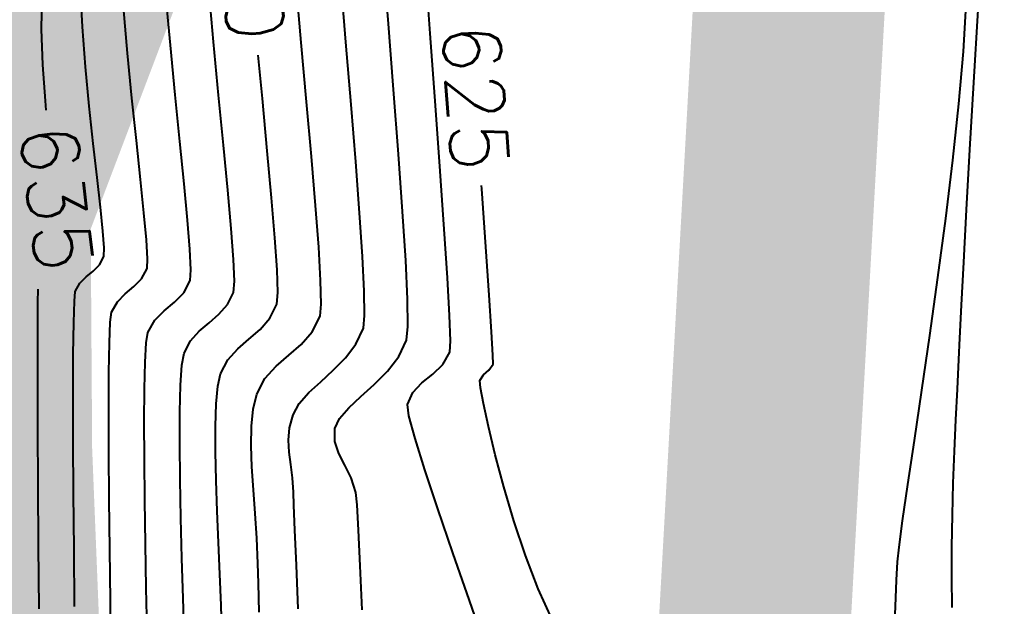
# Model space of a CAD drawing. Header units: feet. Extents: x 26064 to 27719, y 16802 to 28989.
# Drawn here: x 27530.56 to 27571.36, y 17894.73 to 17919.21 of the extents above; entities that cross this region are included whole.
import ezdxf

# ---------------------------------------------------------------- set-up
doc = ezdxf.new("R2010")
doc.units = ezdxf.units.FT
doc.header["$LTSCALE"] = 50
doc.header["$MEASUREMENT"] = 0
doc.linetypes.add('HIDDEN', pattern=[0.375, 0.25, -0.125])
doc.linetypes.add('HIDN25', pattern=[0.0938, 0.0625, -0.0313])
for name, color, linetype in [('CONT-MJR', 160, 'HIDDEN'), ('CONT-MNR', 55, 'HIDN25'), ('SILT FENCE', 200, 'Continuous'), ('SILT_FENCE', 1, 'HIDDEN'), ('WATER', 5, 'Continuous')]:
    doc.layers.add(name, color=color, linetype=linetype)
doc.styles.add('l60', font='simplex', dxfattribs={"height": 2.4})

msp = doc.modelspace()

# ---------------------------------------------------------------- linework, layer by layer
at = {"layer": 'CONT-MJR', "color": 7, "extrusion": (0.999867, -0.016328, 0)}
msp.add_line((27531.4759, 17918.81448, 635), (27531.49897, 17920.22765, 635), dxfattribs=at)
at = {"layer": 'CONT-MJR', "color": 7}
for p, q in [((27570.04226, 17919.82289, 625), (27569.92844, 17917.87372, 625)), ((27531.52989, 17917.32694, 635), (27531.4759, 17918.81448, 635)), ((27540.69191, 17915.91707, 630), (27540.52181, 17917.72883, 630)), ((27531.63957, 17915.82452, 635), (27531.52989, 17917.32694, 635)), ((27540.89712, 17913.73286, 630), (27540.69191, 17915.91707, 630)), ((27541.07528, 17911.77579, 630), (27540.89712, 17913.73286, 630)), ((27549.84926, 17912.1549, 625), (27549.83996, 17912.2894, 625)), ((27550.01644, 17909.72995, 625), (27549.84926, 17912.1549, 625)), ((27569.19068, 17910.90647, 625), (27568.86682, 17908.44703, 625)), ((27541.30607, 17908.76587, 630), (27541.21529, 17910.10155, 630)), ((27550.15305, 17907.72092, 625), (27550.01644, 17909.72995, 625)), ((27531.32719, 17907.41462, 635), (27531.33784, 17907.96651, 635)), ((27550.25337, 17906.19246, 625), (27550.15305, 17907.72092, 625)), ((27540.59847, 17906.28936, 630), (27541.00473, 17906.75155, 630)), ((27531.31745, 17904.23945, 635), (27531.31832, 17906.02334, 635)), ((27550.31167, 17905.20922, 625), (27550.25337, 17906.19246, 625)), ((27539.66442, 17905.48408, 630), (27540.13296, 17905.88677, 630)), ((27549.91251, 17904.39463, 625), (27550.1454, 17904.58705, 625)), ((27549.91873, 17903.19597, 625), (27549.79671, 17903.85552, 625)), ((27538.73317, 17902.25243, 630), (27538.76159, 17903.1792, 630)), ((27550.41015, 17901.06195, 625), (27550.12537, 17902.2418, 625)), ((27550.76655, 17899.72536, 625), (27550.41015, 17901.06195, 625)), ((27538.921, 17896.07718, 630), (27538.86386, 17897.39908, 630)), ((27567.24256, 17897.21245, 625), (27567.17663, 17896.58847, 625)), ((27552.2005, 17895.46455, 625), (27551.66822, 17896.85772, 625))]:
    msp.add_line(p, q, dxfattribs=at)
at = {"layer": 'CONT-MJR', "color": 7, "extrusion": (0.996206, -0.087025, 0)}
msp.add_line((27569.92844, 17917.87372, 625), (27569.73773, 17915.69068, 625), dxfattribs=at)
at = {"layer": 'CONT-MJR', "color": 7, "extrusion": (0.995159, 0.098276, 0)}
msp.add_line((27531.67806, 17915.43475, 635), (27531.63957, 17915.82452, 635), dxfattribs=at)
at = {"layer": 'CONT-MJR', "color": 7, "extrusion": (0.99431, -0.106521, 0)}
msp.add_line((27569.73773, 17915.69068, 625), (27569.4864, 17913.34464, 625), dxfattribs=at)
at = {"layer": 'CONT-MJR', "color": 7, "extrusion": (0.992725, -0.120405, 0)}
msp.add_line((27569.4864, 17913.34464, 625), (27569.19068, 17910.90647, 625), dxfattribs=at)
at = {"layer": 'CONT-MJR', "color": 7, "extrusion": (0.996521, 0.08334, 0)}
msp.add_line((27541.21529, 17910.10155, 630), (27541.07528, 17911.77579, 630), dxfattribs=at)
at = {"layer": 'CONT-MJR', "color": 7, "extrusion": (0.999477, 0.032328, 0)}
msp.add_line((27541.33652, 17907.82445, 630), (27541.30607, 17908.76587, 630), dxfattribs=at)
at = {"layer": 'CONT-MJR', "color": 7, "extrusion": (0.990433, -0.137992, 0)}
msp.add_line((27568.86682, 17908.44703, 625), (27568.53107, 17906.03719, 625), dxfattribs=at)
at = {"layer": 'CONT-MJR', "color": 7, "extrusion": (0.996542, -0.083091, 0)}
msp.add_line((27541.29555, 17907.33301, 630), (27541.33652, 17907.82445, 630), dxfattribs=at)
at = {"layer": 'CONT-MJR', "color": 7, "extrusion": (0.99998, -0.006376, 0)}
msp.add_line((27531.31832, 17906.02334, 635), (27531.32719, 17907.41462, 635), dxfattribs=at)
at = {"layer": 'CONT-MJR', "color": 7, "extrusion": (0.894375, -0.447319, 0)}
msp.add_line((27541.00473, 17906.75155, 630), (27541.29555, 17907.33301, 630), dxfattribs=at)
at = {"layer": 'CONT-MJR', "color": 7, "extrusion": (0.654149, -0.756366, 0)}
msp.add_line((27540.13296, 17905.88677, 630), (27540.59847, 17906.28936, 630), dxfattribs=at)
at = {"layer": 'CONT-MJR', "color": 7, "extrusion": (0.989685, -0.143261, 0)}
msp.add_line((27568.53107, 17906.03719, 625), (27568.19968, 17903.74782, 625), dxfattribs=at)
at = {"layer": 'CONT-MJR', "color": 7, "extrusion": (0.743965, -0.668219, 0)}
msp.add_line((27539.24904, 17905.02161, 630), (27539.66442, 17905.48408, 630), dxfattribs=at)
at = {"layer": 'CONT-MJR', "color": 7, "extrusion": (0.9996, 0.028289, 0)}
msp.add_line((27550.32224, 17904.83584, 625), (27550.31167, 17905.20922, 625), dxfattribs=at)
at = {"layer": 'CONT-MJR', "color": 7, "extrusion": (0.885081, -0.465437, 0)}
msp.add_line((27538.94301, 17904.43967, 630), (27539.24904, 17905.02161, 630), dxfattribs=at)
at = {"layer": 'CONT-MJR', "color": 7, "extrusion": (0.815081, -0.579347, 0)}
msp.add_line((27550.1454, 17904.58705, 625), (27550.32224, 17904.83584, 625), dxfattribs=at)
at = {"layer": 'CONT-MJR', "color": 7, "extrusion": (0.976792, -0.214188, 0)}
msp.add_line((27538.82909, 17903.92015, 630), (27538.94301, 17904.43967, 630), dxfattribs=at)
at = {"layer": 'CONT-MJR', "color": 7, "extrusion": (0.856217, -0.516617, 0)}
msp.add_line((27549.76583, 17904.15152, 625), (27549.91251, 17904.39463, 625), dxfattribs=at)
at = {"layer": 'CONT-MJR', "color": 7, "extrusion": (0.999996, 0.002917, 0)}
msp.add_line((27531.32358, 17902.1357, 635), (27531.31745, 17904.23945, 635), dxfattribs=at)
at = {"layer": 'CONT-MJR', "color": 7, "extrusion": (0.994601, 0.103772, 0)}
msp.add_line((27549.79671, 17903.85552, 625), (27549.76583, 17904.15152, 625), dxfattribs=at)
at = {"layer": 'CONT-MJR', "color": 7, "extrusion": (0.995875, -0.090733, 0)}
msp.add_line((27538.76159, 17903.1792, 630), (27538.82909, 17903.92015, 630), dxfattribs=at)
at = {"layer": 'CONT-MJR', "color": 7, "extrusion": (0.989205, -0.146538, 0)}
msp.add_line((27568.19968, 17903.74782, 625), (27567.88888, 17901.6498, 625), dxfattribs=at)
at = {"layer": 'CONT-MJR', "color": 7, "extrusion": (0.977342, 0.211664, 0)}
msp.add_line((27550.12537, 17902.2418, 625), (27549.91873, 17903.19597, 625), dxfattribs=at)
at = {"layer": 'CONT-MJR', "color": 7, "extrusion": (0.999987, 0.005164, 0)}
msp.add_line((27531.33572, 17899.78484, 635), (27531.32358, 17902.1357, 635), dxfattribs=at)
at = {"layer": 'CONT-MJR', "color": 7, "extrusion": (0.999995, 0.003103, 0)}
msp.add_line((27538.73651, 17901.17543, 630), (27538.73317, 17902.25243, 630), dxfattribs=at)
at = {"layer": 'CONT-MJR', "color": 7, "extrusion": (0.989049, -0.14759, 0)}
msp.add_line((27567.88888, 17901.6498, 625), (27567.61493, 17899.81398, 625), dxfattribs=at)
at = {"layer": 'CONT-MJR', "color": 7, "extrusion": (0.999728, 0.023306, 0)}
msp.add_line((27538.76429, 17899.98381, 630), (27538.73651, 17901.17543, 630), dxfattribs=at)
at = {"layer": 'CONT-MJR', "color": 7, "extrusion": (0.999376, 0.035308, 0)}
msp.add_line((27538.80918, 17898.71316, 630), (27538.76429, 17899.98381, 630), dxfattribs=at)
at = {"layer": 'CONT-MJR', "color": 7, "extrusion": (0.999977, 0.006788, 0)}
msp.add_line((27531.35286, 17897.25963, 635), (27531.33572, 17899.78484, 635), dxfattribs=at)
at = {"layer": 'CONT-MJR', "color": 7, "extrusion": (0.958892, 0.28377, 0)}
msp.add_line((27551.18808, 17898.30098, 625), (27550.76655, 17899.72536, 625), dxfattribs=at)
at = {"layer": 'CONT-MJR', "color": 7, "extrusion": (0.989372, -0.145407, 0)}
msp.add_line((27567.61493, 17899.81398, 625), (27567.39408, 17898.31124, 625), dxfattribs=at)
at = {"layer": 'CONT-MJR', "color": 7, "extrusion": (0.999135, 0.041574, 0)}
msp.add_line((27538.86386, 17897.39908, 630), (27538.80918, 17898.71316, 630), dxfattribs=at)
at = {"layer": 'CONT-MJR', "color": 7, "extrusion": (0.948867, 0.315675, 0)}
msp.add_line((27551.66822, 17896.85772, 625), (27551.18808, 17898.30098, 625), dxfattribs=at)
at = {"layer": 'CONT-MJR', "color": 7, "extrusion": (0.990626, -0.136602, 0)}
msp.add_line((27567.39408, 17898.31124, 625), (27567.24256, 17897.21245, 625), dxfattribs=at)
at = {"layer": 'CONT-MJR', "color": 7, "extrusion": (0.999968, 0.008048, 0)}
msp.add_line((27531.37401, 17894.63282, 635), (27531.35286, 17897.25963, 635), dxfattribs=at)
at = {"layer": 'CONT-MJR', "color": 7, "extrusion": (0.9988, -0.048971, 0)}
msp.add_line((27567.17663, 17896.58847, 625), (27567.13927, 17895.82647, 625), dxfattribs=at)
at = {"layer": 'CONT-MJR', "color": 7, "extrusion": (0.999185, 0.040364, 0)}
msp.add_line((27538.97328, 17894.78304, 630), (27538.921, 17896.07718, 630), dxfattribs=at)
at = {"layer": 'CONT-MJR', "color": 7, "extrusion": (0.998974, -0.045296, 0)}
msp.add_line((27567.13927, 17895.82647, 625), (27567.10622, 17895.09761, 625), dxfattribs=at)
at = {"layer": 'CONT-MJR', "color": 7, "extrusion": (0.910709, 0.413048, 0)}
msp.add_line((27552.77839, 17894.19038, 625), (27552.2005, 17895.46455, 625), dxfattribs=at)
at = {"layer": 'CONT-MJR', "color": 7, "extrusion": (0.999395, -0.034776, 0)}
msp.add_line((27567.10622, 17895.09761, 625), (27567.08209, 17894.40436, 625), dxfattribs=at)
at = {"layer": 'CONT-MJR', "color": 7, "extrusion": (0.99947, 0.032558, 0)}
msp.add_line((27539.01337, 17893.55228, 630), (27538.97328, 17894.78304, 630), dxfattribs=at)
at = {"layer": 'CONT-MNR', "color": 7, "extrusion": (0.996887, 0.078843, 0)}
msp.add_line((27545.94163, 17919.20745, 627), (27545.69778, 17922.29067, 627), dxfattribs=at)
at = {"layer": 'CONT-MNR', "color": 7, "extrusion": (0.997341, 0.072878, 0)}
msp.add_line((27547.69455, 17918.63365, 626), (27547.46095, 17921.83042, 626), dxfattribs=at)
at = {"layer": 'CONT-MNR', "color": 7, "extrusion": (0.99607, 0.088574, 0)}
msp.add_line((27542.31331, 17918.25749, 629), (27542.08127, 17920.86697, 629), dxfattribs=at)
at = {"layer": 'CONT-MNR', "color": 7, "extrusion": (0.99649, 0.08371, 0)}
msp.add_line((27544.17995, 17918.26413, 628), (27543.94911, 17921.01205, 628), dxfattribs=at)
at = {"layer": 'CONT-MNR', "color": 7, "extrusion": (0.998478, 0.055157, 0)}
msp.add_line((27533.18245, 17918.90729, 634), (27533.0917, 17920.55006, 634), dxfattribs=at)
at = {"layer": 'CONT-MNR', "color": 7, "extrusion": (0.995972, 0.089661, 0)}
msp.add_line((27536.85286, 17918.14353, 632), (27536.6598, 17920.288, 632), dxfattribs=at)
at = {"layer": 'CONT-MNR', "color": 7, "extrusion": (0.995851, 0.090994, 0)}
msp.add_line((27538.65503, 17918.28387, 631), (27538.44261, 17920.60856, 631), dxfattribs=at)
at = {"layer": 'CONT-MNR', "color": 7}
for p, q in [((27535.06981, 17917.81208, 633), (27534.90334, 17919.73831, 633)), ((27570.5486, 17919.60966, 626), (27570.36599, 17916.58392, 626)), ((27547.91345, 17915.63093, 626), (27547.69455, 17918.63365, 626)), ((27533.46975, 17915.60184, 634), (27533.31358, 17917.24027, 634)), ((27546.37375, 17913.59695, 627), (27546.16994, 17916.28796, 627)), ((27570.36599, 17916.58392, 626), (27570.20442, 17913.78941, 626)), ((27535.43613, 17914.15902, 633), (27535.25217, 17915.93345, 633)), ((27537.24924, 17914.12317, 632), (27537.05373, 17916.06935, 632)), ((27544.59009, 17913.27449, 628), (27544.39653, 17915.66651, 628)), ((27535.60738, 17912.5454, 633), (27535.43613, 17914.15902, 633)), ((27537.4262, 17912.36269, 632), (27537.24924, 17914.12317, 632)), ((27539.24945, 17912.09977, 631), (27539.07055, 17913.97229, 631)), ((27570.20442, 17913.78941, 626), (27570.06472, 17911.27611, 626)), ((27542.90981, 17911.4543, 629), (27542.73754, 17913.49604, 629)), ((27535.85462, 17910.02706, 633), (27535.75165, 17911.14921, 633)), ((27570.06472, 17911.27611, 626), (27569.94774, 17909.09401, 626)), ((27537.67174, 17909.62965, 632), (27537.57143, 17910.84561, 632)), ((27534.0897, 17909.68798, 634), (27534.03827, 17910.39084, 634)), ((27533.89018, 17908.98681, 634), (27534.07419, 17909.33075, 634)), ((27544.94512, 17907.8851, 628), (27544.87314, 17909.32848, 628)), ((27533.34398, 17908.48089, 634), (27533.63044, 17908.72087, 634)), ((27535.65036, 17908.40297, 633), (27535.87953, 17908.83132, 633)), ((27532.84696, 17907.46751, 634), (27532.88696, 17907.87059, 634)), ((27536.59629, 17907.06494, 632), (27537.02333, 17907.42269, 632)), ((27569.85433, 17907.29308, 626), (27569.78533, 17905.92331, 626)), ((27534.34745, 17906.59337, 633), (27534.40097, 17907.01286, 633)), ((27544.90622, 17906.33415, 628), (27544.95906, 17906.86856, 628)), ((27548.53668, 17905.8066, 626), (27548.49876, 17906.86257, 626)), ((27532.80475, 17905.25238, 634), (27532.82, 17906.57164, 634)), ((27534.311, 17905.73432, 633), (27534.34745, 17906.59337, 633)), ((27535.91499, 17906.15513, 632), (27536.20249, 17906.66828, 632)), ((27538.06107, 17906.21248, 631), (27538.47159, 17906.5653, 631)), ((27537.69713, 17905.80728, 631), (27538.06107, 17906.21248, 631)), ((27544.59634, 17905.67492, 628), (27544.90622, 17906.33415, 628)), ((27535.79953, 17904.92424, 632), (27535.84615, 17905.72339, 632)), ((27532.7999, 17903.57916, 634), (27532.80475, 17905.25238, 634)), ((27535.77259, 17903.81267, 632), (27535.79953, 17904.92424, 632)), ((27537.27853, 17903.96479, 631), (27537.33659, 17904.79703, 631)), ((27534.28203, 17902.95574, 633), (27534.28979, 17904.50026, 633)), ((27545.3626, 17903.98737, 627), (27545.91197, 17904.54061, 627)), ((27540.45703, 17903.58194, 629), (27540.80095, 17904.23594, 629)), ((27546.96611, 17903.6581, 626), (27547.35234, 17904.05408, 626)), ((27532.80414, 17901.62138, 634), (27532.7999, 17903.57916, 634)), ((27535.76285, 17902.44365, 632), (27535.77259, 17903.81267, 632)), ((27540.3058, 17902.96737, 629), (27540.45703, 17903.58194, 629)), ((27541.97104, 17902.72421, 628), (27542.23234, 17903.19821, 628)), ((27534.2859, 17901.16531, 633), (27534.28203, 17902.95574, 633)), ((27540.23305, 17902.24826, 629), (27540.3058, 17902.96737, 629)), ((27541.83039, 17902.17701, 628), (27541.97104, 17902.72421, 628)), ((27543.72259, 17901.61359, 627), (27543.72223, 17902.15818, 627)), ((27532.81614, 17899.44845, 634), (27532.80414, 17901.62138, 634)), ((27547.47483, 17900.42495, 626), (27547.06275, 17901.74054, 626)), ((27540.25567, 17900.55259, 629), (27540.22194, 17901.43866, 629)), ((27544.13918, 17900.62186, 627), (27543.88715, 17901.11498, 627)), ((27535.78489, 17899.15314, 632), (27535.76778, 17900.87215, 632)), ((27541.95049, 17900.10383, 628), (27541.88178, 17900.65188, 628)), ((27544.40198, 17900.09372, 627), (27544.13918, 17900.62186, 627)), ((27548.0125, 17898.8076, 626), (27547.47483, 17900.42495, 626)), ((27537.29559, 17898.4128, 631), (27537.26337, 17900.02467, 631)), ((27541.9919, 17899.49671, 628), (27541.95049, 17900.10383, 628)), ((27544.59882, 17899.49009, 627), (27544.40198, 17900.09372, 627)), ((27534.3213, 17897.10488, 633), (27534.2996, 17899.1935, 633)), ((27542.05231, 17897.918, 628), (27542.01096, 17898.96001, 628)), ((27544.71045, 17897.91924, 627), (27544.65096, 17898.9664, 627)), ((27540.45772, 17897.57602, 629), (27540.39038, 17898.60723, 629)), ((27542.11279, 17896.4494, 628), (27542.05231, 17897.918, 628)), ((27535.84559, 17895.49251, 632), (27535.81166, 17897.3416, 632)), ((27537.38767, 17895.07001, 631), (27537.3386, 17896.74298, 631)), ((27550.0572, 17892.92393, 626), (27549.33586, 17894.9792, 626)), ((27534.38152, 17892.83538, 633), (27534.34921, 17894.96399, 633))]:
    msp.add_line(p, q, dxfattribs=at)
at = {"layer": 'CONT-MNR', "color": 7, "extrusion": (0.996956, 0.077965, 0)}
msp.add_line((27546.16994, 17916.28796, 627), (27545.94163, 17919.20745, 627), dxfattribs=at)
at = {"layer": 'CONT-MNR', "color": 7, "extrusion": (0.996921, 0.078417, 0)}
msp.add_line((27533.31358, 17917.24027, 634), (27533.18245, 17918.90729, 634), dxfattribs=at)
at = {"layer": 'CONT-MNR', "color": 7, "extrusion": (0.995459, 0.095188, 0)}
msp.add_line((27538.86838, 17916.05271, 631), (27538.65503, 17918.28387, 631), dxfattribs=at)
at = {"layer": 'CONT-MNR', "color": 7, "extrusion": (0.996, 0.089356, 0)}
msp.add_line((27542.53539, 17915.78214, 629), (27542.31331, 17918.25749, 629), dxfattribs=at)
at = {"layer": 'CONT-MNR', "color": 7, "extrusion": (0.996542, 0.083086, 0)}
msp.add_line((27544.39653, 17915.66651, 628), (27544.17995, 17918.26413, 628), dxfattribs=at)
at = {"layer": 'CONT-MNR', "color": 7, "extrusion": (0.995343, 0.096394, 0)}
msp.add_line((27537.05373, 17916.06935, 632), (27536.85286, 17918.14353, 632), dxfattribs=at)
at = {"layer": 'CONT-MNR', "color": 7, "extrusion": (0.995322, 0.096617, 0)}
msp.add_line((27535.25217, 17915.93345, 633), (27535.06981, 17917.81208, 633), dxfattribs=at)
at = {"layer": 'CONT-MNR', "color": 7, "extrusion": (0.995311, 0.096724, 0)}
msp.add_line((27539.07055, 17913.97229, 631), (27538.86838, 17916.05271, 631), dxfattribs=at)
at = {"layer": 'CONT-MNR', "color": 7, "extrusion": (0.996113, 0.088083, 0)}
msp.add_line((27542.73754, 17913.49604, 629), (27542.53539, 17915.78214, 629), dxfattribs=at)
at = {"layer": 'CONT-MNR', "color": 7, "extrusion": (0.994372, 0.105943, 0)}
msp.add_line((27533.63564, 17914.04484, 634), (27533.46975, 17915.60184, 634), dxfattribs=at)
at = {"layer": 'CONT-MNR', "color": 7, "extrusion": (0.997431, 0.071634, 0)}
msp.add_line((27548.11049, 17912.88737, 626), (27547.91345, 17915.63093, 626), dxfattribs=at)
at = {"layer": 'CONT-MNR', "color": 7, "extrusion": (0.993715, 0.111942, 0)}
msp.add_line((27533.79591, 17912.62211, 634), (27533.63564, 17914.04484, 634), dxfattribs=at)
at = {"layer": 'CONT-MNR', "color": 7, "extrusion": (0.997486, 0.070864, 0)}
msp.add_line((27546.5441, 17911.19915, 627), (27546.37375, 17913.59695, 627), dxfattribs=at)
at = {"layer": 'CONT-MNR', "color": 7, "extrusion": (0.997131, 0.075699, 0)}
msp.add_line((27544.75187, 17911.14338, 628), (27544.59009, 17913.27449, 628), dxfattribs=at)
at = {"layer": 'CONT-MNR', "color": 7, "extrusion": (0.993703, 0.112045, 0)}
msp.add_line((27533.93523, 17911.3865, 634), (27533.79591, 17912.62211, 634), dxfattribs=at)
at = {"layer": 'CONT-MNR', "color": 7, "extrusion": (0.994704, 0.102778, 0)}
msp.add_line((27535.75165, 17911.14921, 633), (27535.60738, 17912.5454, 633), dxfattribs=at)
at = {"layer": 'CONT-MNR', "color": 7, "extrusion": (0.997597, 0.069278, 0)}
msp.add_line((27548.27849, 17910.46805, 626), (27548.11049, 17912.88737, 626), dxfattribs=at)
at = {"layer": 'CONT-MNR', "color": 7, "extrusion": (0.995449, 0.095294, 0)}
msp.add_line((27537.57143, 17910.84561, 632), (27537.4262, 17912.36269, 632), dxfattribs=at)
at = {"layer": 'CONT-MNR', "color": 7, "extrusion": (0.996038, 0.088932, 0)}
msp.add_line((27539.39297, 17910.49234, 631), (27539.24945, 17912.09977, 631), dxfattribs=at)
at = {"layer": 'CONT-MNR', "color": 7, "extrusion": (0.994687, 0.102942, 0)}
msp.add_line((27534.03827, 17910.39084, 634), (27533.93523, 17911.3865, 634), dxfattribs=at)
at = {"layer": 'CONT-MNR', "color": 7, "extrusion": (0.997124, 0.075792, 0)}
msp.add_line((27543.04224, 17909.71206, 629), (27542.90981, 17911.4543, 629), dxfattribs=at)
at = {"layer": 'CONT-MNR', "color": 7, "extrusion": (0.997775, 0.066666, 0)}
msp.add_line((27544.87314, 17909.32848, 628), (27544.75187, 17911.14338, 628), dxfattribs=at)
at = {"layer": 'CONT-MNR', "color": 7, "extrusion": (0.99804, 0.062586, 0)}
msp.add_line((27546.67202, 17909.15929, 627), (27546.5441, 17911.19915, 627), dxfattribs=at)
at = {"layer": 'CONT-MNR', "color": 7, "extrusion": (0.99722, 0.074519, 0)}
msp.add_line((27539.48901, 17909.20718, 631), (27539.39297, 17910.49234, 631), dxfattribs=at)
at = {"layer": 'CONT-MNR', "color": 7, "extrusion": (0.997898, 0.064797, 0)}
msp.add_line((27548.41031, 17908.43809, 626), (27548.27849, 17910.46805, 626), dxfattribs=at)
at = {"layer": 'CONT-MNR', "color": 7, "extrusion": (0.999059, -0.043376, 0)}
msp.add_line((27534.07419, 17909.33075, 634), (27534.0897, 17909.68798, 634), dxfattribs=at)
at = {"layer": 'CONT-MNR', "color": 7, "extrusion": (0.998212, 0.059771, 0)}
msp.add_line((27535.90201, 17909.23556, 633), (27535.85462, 17910.02706, 633), dxfattribs=at)
at = {"layer": 'CONT-MNR', "color": 7, "extrusion": (0.998232, 0.059441, 0)}
msp.add_line((27543.12487, 17908.32445, 629), (27543.04224, 17909.71206, 629), dxfattribs=at)
at = {"layer": 'CONT-MNR', "color": 7, "extrusion": (0.99879, 0.049183, 0)}
msp.add_line((27537.71395, 17908.77251, 632), (27537.67174, 17909.62965, 632), dxfattribs=at)
at = {"layer": 'CONT-MNR', "color": 7, "extrusion": (0.715392, -0.698723, 0)}
for p, q in [((27533.63044, 17908.72087, 634), (27533.89018, 17908.98681, 634)), ((27535.32688, 17908.07178, 633), (27535.65036, 17908.40297, 633)), ((27537.02333, 17907.42269, 632), (27537.41054, 17907.81914, 632))]:
    msp.add_line(p, q, dxfattribs=at)
at = {"layer": 'CONT-MNR', "color": 7, "extrusion": (0.998457, -0.055526, 0)}
msp.add_line((27535.87953, 17908.83132, 633), (27535.90201, 17909.23556, 633), dxfattribs=at)
at = {"layer": 'CONT-MNR', "color": 7, "extrusion": (0.999191, 0.040209, 0)}
msp.add_line((27539.52546, 17908.30149, 631), (27539.48901, 17909.20718, 631), dxfattribs=at)
at = {"layer": 'CONT-MNR', "color": 7, "extrusion": (0.998882, 0.047267, 0)}
msp.add_line((27546.74854, 17907.54211, 627), (27546.67202, 17909.15929, 627), dxfattribs=at)
at = {"layer": 'CONT-MNR', "color": 7, "extrusion": (0.998658, -0.051799, 0)}
msp.add_line((27569.94774, 17909.09401, 626), (27569.85433, 17907.29308, 626), dxfattribs=at)
at = {"layer": 'CONT-MNR', "color": 7, "extrusion": (0.709654, -0.70455, 0)}
for p, q in [((27533.07982, 17908.21481, 634), (27533.34398, 17908.48089, 634)), ((27534.64115, 17907.44155, 633), (27534.97014, 17907.77291, 633)), ((27536.20249, 17906.66828, 632), (27536.59629, 17907.06494, 632))]:
    msp.add_line(p, q, dxfattribs=at)
at = {"layer": 'CONT-MNR', "color": 7, "extrusion": (0.997829, -0.065852, 0)}
msp.add_line((27537.68487, 17908.33188, 632), (27537.71395, 17908.77251, 632), dxfattribs=at)
at = {"layer": 'CONT-MNR', "color": 7, "extrusion": (0.998428, 0.056052, 0)}
msp.add_line((27548.49876, 17906.86257, 626), (27548.41031, 17908.43809, 626), dxfattribs=at)
at = {"layer": 'CONT-MNR', "color": 7, "extrusion": (0.872405, -0.488784, 0)}
for p, q in [((27532.88696, 17907.87059, 634), (27533.07982, 17908.21481, 634)), ((27534.40097, 17907.01286, 633), (27534.64115, 17907.44155, 633))]:
    msp.add_line(p, q, dxfattribs=at)
at = {"layer": 'CONT-MNR', "color": 7, "extrusion": (-0.642184, 0.766551, 0)}
msp.add_line((27534.97014, 17907.77291, 633), (27535.32688, 17908.07178, 633), dxfattribs=at)
at = {"layer": 'CONT-MNR', "color": 7, "extrusion": (0.881736, -0.471744, 0)}
msp.add_line((27537.41054, 17907.81914, 632), (27537.68487, 17908.33188, 632), dxfattribs=at)
at = {"layer": 'CONT-MNR', "color": 7, "extrusion": (0.997188, -0.074934, 0)}
msp.add_line((27539.49021, 17907.83245, 631), (27539.52546, 17908.30149, 631), dxfattribs=at)
at = {"layer": 'CONT-MNR', "color": 7, "extrusion": (0.999727, 0.02338, 0)}
msp.add_line((27543.14773, 17907.34658, 629), (27543.12487, 17908.32445, 629), dxfattribs=at)
at = {"layer": 'CONT-MNR', "color": 7, "extrusion": (0.894375, -0.447319, 0)}
for p, q in [((27539.2354, 17907.32299, 631), (27539.49021, 17907.83245, 631)), ((27542.77405, 17906.18011, 629), (27543.10089, 17906.83358, 629))]:
    msp.add_line(p, q, dxfattribs=at)
at = {"layer": 'CONT-MNR', "color": 7, "extrusion": (0.999906, 0.013719, 0)}
msp.add_line((27544.95906, 17906.86856, 628), (27544.94512, 17907.8851, 628), dxfattribs=at)
at = {"layer": 'CONT-MNR', "color": 7, "extrusion": (0.999547, -0.030085, 0)}
msp.add_line((27532.82, 17906.57164, 634), (27532.84696, 17907.46751, 634), dxfattribs=at)
at = {"layer": 'CONT-MNR', "color": 7, "extrusion": (0.751087, -0.660203, 0)}
for p, q in [((27538.87945, 17906.91803, 631), (27539.2354, 17907.32299, 631)), ((27542.31748, 17905.66068, 629), (27542.77405, 17906.18011, 629))]:
    msp.add_line(p, q, dxfattribs=at)
at = {"layer": 'CONT-MNR', "color": 7, "extrusion": (0.995856, -0.090946, 0)}
msp.add_line((27543.10089, 17906.83358, 629), (27543.14773, 17907.34658, 629), dxfattribs=at)
at = {"layer": 'CONT-MNR', "color": 7, "extrusion": (0.999898, 0.014311, 0)}
msp.add_line((27546.76471, 17906.41234, 627), (27546.74854, 17907.54211, 627), dxfattribs=at)
at = {"layer": 'CONT-MNR', "color": 7, "extrusion": (-0.654149, 0.756366, 0)}
msp.add_line((27538.47159, 17906.5653, 631), (27538.87945, 17906.91803, 631), dxfattribs=at)
at = {"layer": 'CONT-MNR', "color": 7, "extrusion": (0.995793, -0.091627, 0)}
msp.add_line((27546.71156, 17905.83471, 627), (27546.76471, 17906.41234, 627), dxfattribs=at)
at = {"layer": 'CONT-MNR', "color": 7, "extrusion": (0.987529, -0.15744, 0)}
msp.add_line((27535.84615, 17905.72339, 632), (27535.91499, 17906.15513, 632), dxfattribs=at)
at = {"layer": 'CONT-MNR', "color": 7, "extrusion": (0.999852, -0.01718, 0)}
msp.add_line((27534.28979, 17904.50026, 633), (27534.311, 17905.73432, 633), dxfattribs=at)
at = {"layer": 'CONT-MNR', "color": 7, "extrusion": (0.885081, -0.465437, 0)}
msp.add_line((27537.429, 17905.2974, 631), (27537.69713, 17905.80728, 631), dxfattribs=at)
at = {"layer": 'CONT-MNR', "color": 7, "extrusion": (0.654149, -0.756366, 0)}
msp.add_line((27541.79433, 17905.20824, 629), (27542.31748, 17905.66068, 629), dxfattribs=at)
at = {"layer": 'CONT-MNR', "color": 7, "extrusion": (0.79839, -0.60214, 0)}
msp.add_line((27544.16083, 17905.09747, 628), (27544.59634, 17905.67492, 628), dxfattribs=at)
at = {"layer": 'CONT-MNR', "color": 7, "extrusion": (0.90127, -0.433257, 0)}
msp.add_line((27546.38382, 17905.15294, 627), (27546.71156, 17905.83471, 627), dxfattribs=at)
at = {"layer": 'CONT-MNR', "color": 7, "extrusion": (0.999121, -0.041924, 0)}
msp.add_line((27548.5169, 17905.33528, 626), (27548.53668, 17905.8066, 626), dxfattribs=at)
at = {"layer": 'CONT-MNR', "color": 7, "extrusion": (0.998791, -0.049166, 0)}
msp.add_line((27569.78533, 17905.92331, 626), (27569.74159, 17905.03467, 626), dxfattribs=at)
at = {"layer": 'CONT-MNR', "color": 7, "extrusion": (0.983369, -0.181621, 0)}
msp.add_line((27537.33659, 17904.79703, 631), (27537.429, 17905.2974, 631), dxfattribs=at)
at = {"layer": 'CONT-MNR', "color": 7, "extrusion": (0.651798, -0.758393, 0)}
msp.add_line((27541.26777, 17904.75568, 629), (27541.79433, 17905.20824, 629), dxfattribs=at)
at = {"layer": 'CONT-MNR', "color": 7, "extrusion": (0.870964, -0.491346, 0)}
msp.add_line((27548.22563, 17904.81898, 626), (27548.5169, 17905.33528, 626), dxfattribs=at)
at = {"layer": 'CONT-MNR', "color": 7, "extrusion": (0.712881, -0.701285, 0)}
msp.add_line((27543.65319, 17904.58144, 628), (27544.16083, 17905.09747, 628), dxfattribs=at)
at = {"layer": 'CONT-MNR', "color": 7, "extrusion": (0.792103, -0.610387, 0)}
msp.add_line((27545.91197, 17904.54061, 627), (27546.38382, 17905.15294, 627), dxfattribs=at)
at = {"layer": 'CONT-MNR', "color": 7, "extrusion": (0.691205, -0.722659, 0)}
msp.add_line((27547.80482, 17904.41647, 626), (27548.22563, 17904.81898, 626), dxfattribs=at)
at = {"layer": 'CONT-MNR', "color": 7, "extrusion": (0.99879, -0.049188, 0)}
msp.add_line((27569.74159, 17905.03467, 626), (27569.68079, 17903.8002, 626), dxfattribs=at)
at = {"layer": 'CONT-MNR', "color": 7, "extrusion": (0.743965, -0.668219, 0)}
msp.add_line((27540.80095, 17904.23594, 629), (27541.26777, 17904.75568, 629), dxfattribs=at)
at = {"layer": 'CONT-MNR', "color": 7, "extrusion": (0.669997, -0.742364, 0)}
msp.add_line((27543.12691, 17904.10646, 628), (27543.65319, 17904.58144, 628), dxfattribs=at)
at = {"layer": 'CONT-MNR', "color": 7, "extrusion": (0.625134, -0.780518, 0)}
msp.add_line((27547.35234, 17904.05408, 626), (27547.80482, 17904.41647, 626), dxfattribs=at)
at = {"layer": 'CONT-MNR', "color": 7, "extrusion": (0.999672, -0.025602, 0)}
msp.add_line((27537.25012, 17902.85545, 631), (27537.27853, 17903.96479, 631), dxfattribs=at)
at = {"layer": 'CONT-MNR', "color": 7, "extrusion": (0.678804, -0.734319, 0)}
msp.add_line((27542.63546, 17903.65217, 628), (27543.12691, 17904.10646, 628), dxfattribs=at)
at = {"layer": 'CONT-MNR', "color": 7, "extrusion": (0.669166, -0.743113, 0)}
msp.add_line((27544.80234, 17903.48285, 627), (27545.3626, 17903.98737, 627), dxfattribs=at)
at = {"layer": 'CONT-MNR', "color": 7, "extrusion": (0.747741, -0.663991, 0)}
msp.add_line((27542.23234, 17903.19821, 628), (27542.63546, 17903.65217, 628), dxfattribs=at)
at = {"layer": 'CONT-MNR', "color": 7, "extrusion": (0.914876, -0.403735, 0)}
msp.add_line((27546.74403, 17903.15485, 626), (27546.96611, 17903.6581, 626), dxfattribs=at)
at = {"layer": 'CONT-MNR', "color": 7, "extrusion": (0.998839, -0.048173, 0)}
msp.add_line((27569.68079, 17903.8002, 626), (27569.61895, 17902.51801, 626), dxfattribs=at)
at = {"layer": 'CONT-MNR', "color": 7, "extrusion": (-0.678586, 0.734521, 0)}
msp.add_line((27544.29778, 17903.01672, 627), (27544.80234, 17903.48285, 627), dxfattribs=at)
at = {"layer": 'CONT-MNR', "color": 7, "extrusion": (0.991062, 0.133405, 0)}
msp.add_line((27546.80842, 17902.67647, 626), (27546.74403, 17903.15485, 626), dxfattribs=at)
at = {"layer": 'CONT-MNR', "color": 7, "extrusion": (0.999997, -0.002615, 0)}
msp.add_line((27537.24664, 17901.52382, 631), (27537.25012, 17902.85545, 631), dxfattribs=at)
at = {"layer": 'CONT-MNR', "color": 7, "extrusion": (0.753518, -0.657427, 0)}
msp.add_line((27543.91554, 17902.57861, 627), (27544.29778, 17903.01672, 627), dxfattribs=at)
at = {"layer": 'CONT-MNR', "color": 7, "extrusion": (0.999995, 0.00314, 0)}
msp.add_line((27535.76778, 17900.87215, 632), (27535.76285, 17902.44365, 632), dxfattribs=at)
at = {"layer": 'CONT-MNR', "color": 7, "extrusion": (0.908561, -0.417752, 0)}
msp.add_line((27543.72223, 17902.15818, 627), (27543.91554, 17902.57861, 627), dxfattribs=at)
at = {"layer": 'CONT-MNR', "color": 7, "extrusion": (0.965006, 0.262228, 0)}
msp.add_line((27547.06275, 17901.74054, 626), (27546.80842, 17902.67647, 626), dxfattribs=at)
at = {"layer": 'CONT-MNR', "color": 7, "extrusion": (0.999006, -0.044584, 0)}
msp.add_line((27569.61895, 17902.51801, 626), (27569.5603, 17901.20371, 626), dxfattribs=at)
at = {"layer": 'CONT-MNR', "color": 7, "extrusion": (0.999906, -0.013715, 0)}
msp.add_line((27540.22194, 17901.43866, 629), (27540.23305, 17902.24826, 629), dxfattribs=at)
at = {"layer": 'CONT-MNR', "color": 7, "extrusion": (0.996884, -0.078879, 0)}
msp.add_line((27541.78988, 17901.66492, 628), (27541.83039, 17902.17701, 628), dxfattribs=at)
at = {"layer": 'CONT-MNR', "color": 7, "extrusion": (0.999938, 0.011159, 0)}
msp.add_line((27537.26337, 17900.02467, 631), (27537.24664, 17901.52382, 631), dxfattribs=at)
at = {"layer": 'CONT-MNR', "color": 7, "extrusion": (0.998467, 0.055354, 0)}
msp.add_line((27541.81762, 17901.16439, 628), (27541.78988, 17901.66492, 628), dxfattribs=at)
at = {"layer": 'CONT-MNR', "color": 7, "extrusion": (0.94962, 0.313405, 0)}
msp.add_line((27543.88715, 17901.11498, 627), (27543.72259, 17901.61359, 627), dxfattribs=at)
at = {"layer": 'CONT-MNR', "color": 7, "extrusion": (0.999976, 0.006945, 0)}
msp.add_line((27534.2996, 17899.1935, 633), (27534.2859, 17901.16531, 633), dxfattribs=at)
at = {"layer": 'CONT-MNR', "color": 7, "extrusion": (0.992255, 0.124215, 0)}
msp.add_line((27541.88178, 17900.65188, 628), (27541.81762, 17901.16439, 628), dxfattribs=at)
at = {"layer": 'CONT-MNR', "color": 7, "extrusion": (0.999259, -0.038477, 0)}
msp.add_line((27569.5603, 17901.20371, 626), (27569.50905, 17899.87292, 626), dxfattribs=at)
at = {"layer": 'CONT-MNR', "color": 7, "extrusion": (0.997887, 0.064966, 0)}
msp.add_line((27540.31742, 17899.6041, 629), (27540.25567, 17900.55259, 629), dxfattribs=at)
at = {"layer": 'CONT-MNR', "color": 7, "extrusion": (0.999558, -0.029725, 0)}
msp.add_line((27569.50905, 17899.87292, 626), (27569.46945, 17898.54124, 626), dxfattribs=at)
at = {"layer": 'CONT-MNR', "color": 7, "extrusion": (0.997333, 0.072988, 0)}
msp.add_line((27540.39038, 17898.60723, 629), (27540.31742, 17899.6041, 629), dxfattribs=at)
at = {"layer": 'CONT-MNR', "color": 7, "extrusion": (0.99937, 0.03549, 0)}
msp.add_line((27542.01096, 17898.96001, 628), (27541.9919, 17899.49671, 628), dxfattribs=at)
at = {"layer": 'CONT-MNR', "color": 7, "extrusion": (0.99508, 0.099073, 0)}
msp.add_line((27544.65096, 17898.9664, 627), (27544.59882, 17899.49009, 627), dxfattribs=at)
at = {"layer": 'CONT-MNR', "color": 7, "extrusion": (0.999968, 0.007958, 0)}
msp.add_line((27532.8346, 17897.12979, 634), (27532.81614, 17899.44845, 634), dxfattribs=at)
at = {"layer": 'CONT-MNR', "color": 7, "extrusion": (0.999891, 0.014777, 0)}
msp.add_line((27535.81166, 17897.3416, 632), (27535.78489, 17899.15314, 632), dxfattribs=at)
at = {"layer": 'CONT-MNR', "color": 7, "extrusion": (0.945979, 0.324229, 0)}
msp.add_line((27548.64357, 17896.96638, 626), (27548.0125, 17898.8076, 626), dxfattribs=at)
at = {"layer": 'CONT-MNR', "color": 7, "extrusion": (0.999668, 0.025747, 0)}
msp.add_line((27537.3386, 17896.74298, 631), (27537.29559, 17898.4128, 631), dxfattribs=at)
at = {"layer": 'CONT-MNR', "color": 7, "extrusion": (0.999838, -0.018018, 0)}
msp.add_line((27569.46945, 17898.54124, 626), (27569.44572, 17897.22428, 626), dxfattribs=at)
at = {"layer": 'CONT-MNR', "color": 7, "extrusion": (0.998905, 0.046789, 0)}
msp.add_line((27544.78008, 17896.43277, 627), (27544.71045, 17897.91924, 627), dxfattribs=at)
at = {"layer": 'CONT-MNR', "color": 7, "extrusion": (0.999089, 0.042676, 0)}
msp.add_line((27540.50264, 17896.5245, 629), (27540.45772, 17897.57602, 629), dxfattribs=at)
at = {"layer": 'CONT-MNR', "color": 7, "extrusion": (0.999952, 0.009847, 0)}
msp.add_line((27532.85818, 17894.7348, 634), (27532.8346, 17897.12979, 634), dxfattribs=at)
at = {"layer": 'CONT-MNR', "color": 7, "extrusion": (0.999915, 0.013036, 0)}
msp.add_line((27534.34921, 17894.96399, 633), (27534.3213, 17897.10488, 633), dxfattribs=at)
at = {"layer": 'CONT-MNR', "color": 7, "extrusion": (0.999996, -0.002825, 0)}
msp.add_line((27569.44572, 17897.22428, 626), (27569.44209, 17895.93765, 626), dxfattribs=at)
at = {"layer": 'CONT-MNR', "color": 7, "extrusion": (0.944335, 0.328986, 0)}
msp.add_line((27549.33586, 17894.9792, 626), (27548.64357, 17896.96638, 626), dxfattribs=at)
at = {"layer": 'CONT-MNR', "color": 7, "extrusion": (0.999601, 0.028235, 0)}
msp.add_line((27540.52582, 17895.70387, 629), (27540.50264, 17896.5245, 629), dxfattribs=at)
at = {"layer": 'CONT-MNR', "color": 7, "extrusion": (0.999116, 0.042032, 0)}
msp.add_line((27542.1892, 17894.63292, 628), (27542.11279, 17896.4494, 628), dxfattribs=at)
at = {"layer": 'CONT-MNR', "color": 7, "extrusion": (0.998997, 0.044775, 0)}
msp.add_line((27544.86262, 17894.59117, 627), (27544.78008, 17896.43277, 627), dxfattribs=at)
at = {"layer": 'CONT-MNR', "color": 7, "extrusion": (0.999861, 0.016675, 0)}
msp.add_line((27569.44209, 17895.93765, 626), (27569.46278, 17894.69696, 626), dxfattribs=at)
at = {"layer": 'CONT-MNR', "color": 7, "extrusion": (0.999778, 0.021059, 0)}
msp.add_line((27535.88417, 17893.66084, 632), (27535.84559, 17895.49251, 632), dxfattribs=at)
at = {"layer": 'CONT-MNR', "color": 7, "extrusion": (0.999544, 0.030203, 0)}
msp.add_line((27540.56237, 17894.4942, 629), (27540.52582, 17895.70387, 629), dxfattribs=at)
at = {"layer": 'CONT-MNR', "color": 7, "extrusion": (0.999517, 0.031082, 0)}
msp.add_line((27537.43809, 17893.44868, 631), (27537.38767, 17895.07001, 631), dxfattribs=at)
at = {"layer": 'SILT FENCE', "linetype": 'Continuous', "const_width": 10, "flags": 128}
msp.add_lwpolyline([(27571.18993, 17113.92892), (27571.18993, 17648.08742), (27565.85877, 17658.64102), (27561.96805, 17673.0828), (27561.96805, 17792.50513), (27529.07287, 17872.54221), (27515.83663, 17965.7443), (27485.76855, 17981.4147), (26810.18741, 17983.35403), (26801.24797, 17983.84578), (26736.9852, 17997.16402), (26717.6278, 17998.68722), (26707.45353, 17998.94141), (26541.31565, 17998.97573), (26439.41486, 17996.83872), (26373.56271, 17989.8501), (26343.25903, 17981.11433), (26323.44511, 17981.69672), (26251.9082, 18008.79492), (26227.05969, 18020.52676)], dxfattribs=at)
at = {"layer": 'SILT_FENCE', "color": 3, "linetype": 'Continuous', "flags": 128}
msp.add_lwpolyline([(27533.53572, 17929.25579, 13.33, 13.33, 0), (27526.85733, 17911.67789, 13.33, 13.33, 0), (27526.92654, 17901.15946, 13.33, 13.33, 0), (27527.68261, 17882.34328, 13.33, 13.33, 0), (27530.72543, 17864.13117, 13.33, 13.33, 0), (27536.80749, 17856.21764, 13.33, 13.33, 0), (27552.79872, 17834.78277, 13.33, 13.33, 0), (27555.09346, 17829.87176, 13.33, 13.33, 0), (27571.56538, 17801.6497, 13.33333, 13.33333, 0)], format="xyseb", dxfattribs=at)
at = {"layer": 'WATER', "color": 5, "linetype": 'Continuous', "const_width": 8, "elevation": 625, "flags": 128}
msp.add_lwpolyline([(27618.35549, 18036.3866), (27600.58754, 17994.82642), (27569.90643, 17960.42963), (27564.97689, 17953.33784), (27564.10413, 17945.70614), (27560.80611, 17886.26907), (27564.10669, 17876.67357), (27565.60697, 17872.17568), (27573.13702, 17831.92907), (27591.15263, 17787.04977), (27632.0139, 17719.43356), (27672.2278, 17660.66565), (27700.39955, 17613.74317)], dxfattribs=at)

# ---------------------------------------------------------------- texts
at = {"layer": 'CONT-MJR', "color": 7, "style": 'l60'}
for s, rotation, p in [('630', 274.962192, (27538.72542, 17924.36976, 630)), ('625', 273.943468, (27548.17651, 17918.96223, 625)), ('635', 276.98531, (27530.52857, 17914.68942, 635))]:
    msp.add_text(s, height=2.4, rotation=rotation, dxfattribs=at).set_placement(p)

doc.saveas('drawing.dxf')
